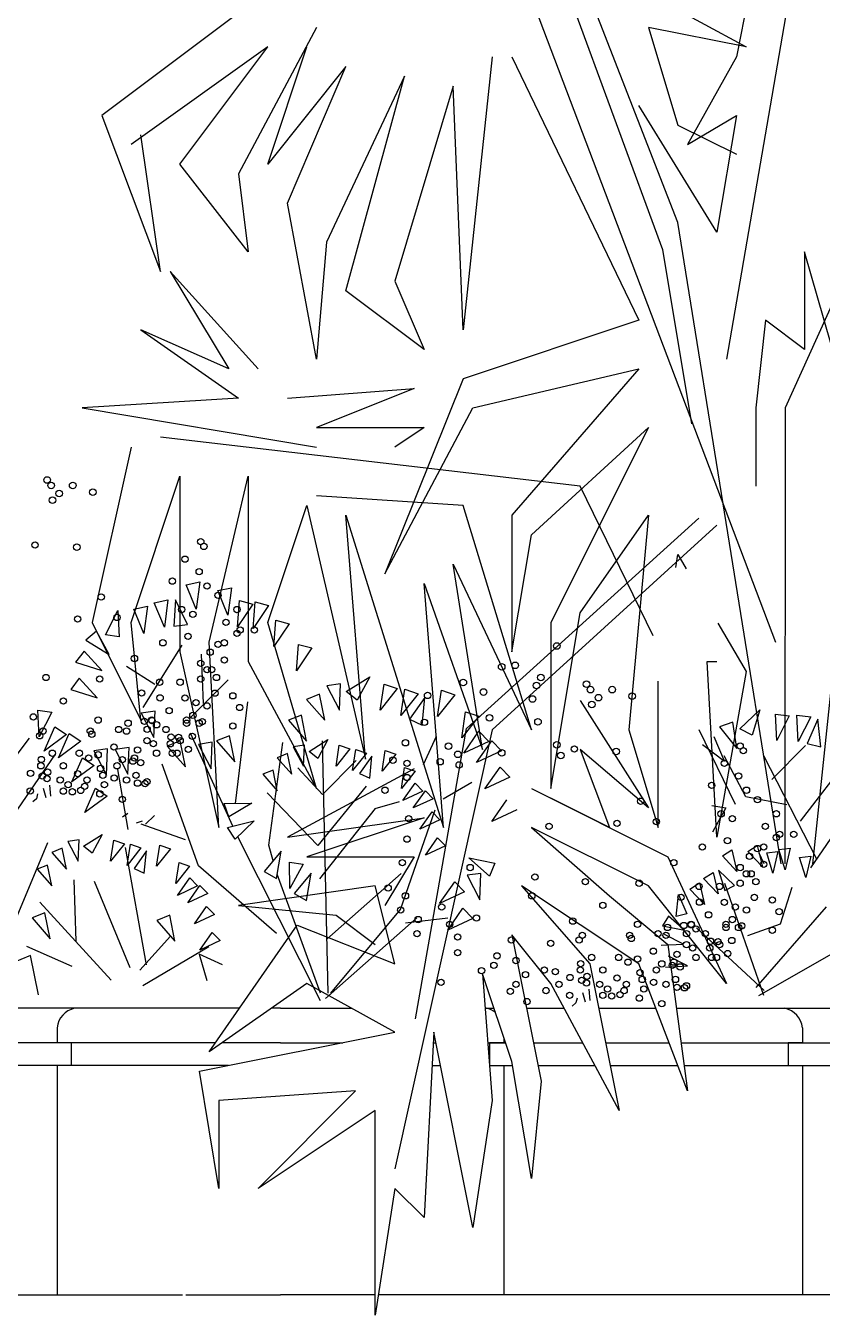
# Model space of a CAD drawing. Header units: millimetres. Extents: x 12377 to 30673, y 89761 to 101952.
# Drawn here: x 19468 to 19885, y 91058 to 91733 of the extents above; entities that cross this region are included whole.
import ezdxf

# ---------------------------------------------------------------- set-up
doc = ezdxf.new("R2010")
doc.units = ezdxf.units.MM

# ---------------------------------------------------------------- blocks, each defined once
blk = doc.blocks.new('A$C76034A20')
for p, q in [((1660, 1677.6), (1515.1, 834.5)), ((1472.5, 953.8), (1310.6, 1371)), ((1300.7, 1361), (1459.2, 930.2)), ((1549.2, 1226.3), (1523.7, 1098.5)), ((1762.3, 1226.3), (1566.3, 792)), ((1140.2, 1175.2), (969.8, 1047.4)), ((1344.7, 1149.6), (1557.8, 587.6)), ((1438.5, 1158.1), (1532.2, 1107.1)), ((1157.2, 1124.1), (1089.1, 996.3)), ((1532.2, 1107.1), (1447, 1124.1)), ((1447, 1124.1), (1472.5, 1038.9)), ((1114.6, 1107.1), (995.3, 1021.9)), ((1037.9, 1004.9), (1114.6, 1107.1)), ((1114.6, 1004.9), (1148.7, 1107.1)), ((1310.6, 1098.5), (1285.1, 860.1)), ((1327.7, 1098.5), (1438.5, 868.6)), ((1523.7, 1098.5), (1481.1, 1021.9)), ((1182.8, 1090), (1114.6, 1004.9)), ((1131.7, 970.8), (1182.8, 1090)), ((1233.9, 1081.5), (1165.8, 936.7)), ((1182.8, 894.2), (1233.9, 1081.5)), ((1276.5, 1073), (1225.4, 902.7)), ((1285.1, 860.1), (1276.5, 1073)), ((969.8, 1047.4), (1020.9, 911.2)), ((1506.6, 945.3), (1438.5, 1056)), ((1481.1, 1021.9), (1523.7, 1047.4)), ((1523.7, 1047.4), (1506.6, 945.3)), ((1472.5, 1038.9), (1523.7, 1013.4)), ((1020.9, 911.2), (1003.9, 1030.4)), ((1097.6, 928.2), (1037.9, 1004.9)), ((1089.1, 996.3), (1097.6, 928.2)), ((1157.2, 834.5), (1131.7, 970.8)), ((1562.7, 394), (1472.5, 953.8)), ((1165.8, 936.7), (1157.2, 834.5)), ((1459.2, 930.2), (1484.6, 778.2)), ((1583.3, 928.2), (1583.3, 843.1)), ((1617.4, 809), (1583.3, 928.2)), ((1029.4, 911.2), (1080.6, 826)), ((1106.1, 826), (1029.4, 911.2)), ((1225.4, 902.7), (1251, 843.1)), ((1251, 843.1), (1182.8, 894.2)), ((1438.5, 868.6), (1285.1, 817.5)), ((1549.2, 868.6), (1540.7, 792)), ((1583.3, 843.1), (1549.2, 868.6)), ((1003.9, 860.1), (1089.1, 800.5)), ((1080.6, 826), (1003.9, 860.1)), ((1293.6, 792), (1438.5, 826)), ((1438.5, 826), (1327.7, 698.3)), ((1285.1, 817.5), (1216.9, 647.2)), ((1089.1, 800.5), (952.7, 792)), ((1131.7, 800.5), (1242.5, 809)), ((1242.5, 809), (1157.2, 774.9)), ((952.7, 792), (1157.2, 757.9)), ((1216.9, 647.2), (1293.6, 792)), ((1540.7, 792), (1540.7, 723.8)), ((1566.3, 792), (1566, 394)), ((1387.3, 723.8), (1020.9, 766.4)), ((1157.2, 774.9), (1251, 774.9)), ((1251, 774.9), (1225.4, 757.9)), ((1344.7, 681.3), (1447, 774.9)), ((1447, 774.9), (1361.8, 604.6)), ((995.3, 757.9), (961.3, 604.6)), ((995.3, 604.6), (1037.9, 732.4)), ((1037.9, 732.4), (1037.9, 579.1)), ((1063.5, 587.6), (1097.6, 732.4)), ((1097.6, 732.4), (1097.6, 570.6)), ((1590.3, 394), (1625.9, 732.4)), ((1451, 593.2), (1387.3, 723.8)), ((1285.1, 706.8), (1157.2, 715.3)), ((1114.6, 604.6), (1148.7, 706.8)), ((1148.7, 706.8), (1199.9, 485.4)), ((1182.8, 698.3), (1268, 425.8)), ((1199.9, 485.4), (1182.8, 698.3)), ((1344.7, 511), (1285.1, 706.8)), ((1327.7, 698.3), (1327.7, 579.1)), ((1387.3, 613.1), (1447, 698.3)), ((1447, 698.3), (1429.9, 511)), ((1288, 512.1), (1490.9, 695.8)), ((1506.6, 689.8), (1310.6, 511)), ((1327.7, 579.1), (1344.7, 681.3)), ((1470.8, 652.7), (1472.5, 664.2)), ((1472.5, 664.2), (1479.9, 651.6)), ((1276.5, 655.7), (1344.7, 511)), ((1302.1, 493.9), (1276.5, 655.7)), ((1043.4, 637.6), (1055.3, 640.2)), ((1052.2, 616.3), (1043.4, 637.6)), ((1055.3, 640.2), (1052.2, 616.3)), ((1071, 632.5), (1082.9, 635)), ((1079.8, 611.1), (1071, 632.5)), ((1082.9, 635), (1079.8, 611.1)), ((1251, 638.7), (1302.1, 493.9)), ((1268, 425.8), (1251, 638.7)), ((1015.5, 621.9), (1027.4, 624.4)), ((1024.4, 600.5), (1015.5, 621.9)), ((1027.4, 624.4), (1024.4, 600.5)), ((1034, 624.6), (1032.5, 601.6)), ((1044.6, 603), (1034, 624.6)), ((1088.1, 600.8), (1089.8, 623.9)), ((1101.6, 620.8), (1088.1, 600.8)), ((1089.8, 623.9), (1101.6, 620.8)), ((1101.9, 599.6), (1103.5, 622.7)), ((1115.3, 619.6), (1101.9, 599.6)), ((1103.5, 622.7), (1115.3, 619.6)), ((972.8, 593.8), (983.7, 615.3)), ((983.7, 615.3), (984.9, 592.2)), ((997.6, 616.4), (1009.6, 618.9)), ((1006.5, 595), (997.6, 616.4)), ((1009.6, 618.9), (1006.5, 595)), ((1361.8, 459.9), (1387.3, 613.1)), ((965.1, 597), (955.7, 589.3)), ((961.3, 604.6), (1003.9, 519.5)), ((976.2, 576.7), (965.1, 597)), ((1003.9, 519.5), (995.3, 604.6)), ((1032.5, 601.6), (1044.6, 603)), ((1157.2, 459.9), (1114.6, 604.6)), ((1119.9, 583.7), (1121.5, 606.7)), ((1133.3, 603.6), (1119.9, 583.7)), ((1121.5, 606.7), (1133.3, 603.6)), ((1361.8, 604.6), (1361.8, 459.9)), ((1507.6, 604.2), (1532.2, 562)), ((955.7, 589.3), (976.2, 576.7)), ((984.9, 592.2), (972.8, 593.8)), ((1072, 425.8), (1063.5, 587.6)), ((1139.8, 562.5), (1141.4, 585.6)), ((1141.4, 585.6), (1153.2, 582.5)), ((954.2, 579.8), (946.8, 570)), ((969.8, 562.7), (954.2, 579.8)), ((1005.9, 530.5), (1039.9, 585)), ((1037.9, 579.1), (1072, 425.8)), ((1058.4, 534.1), (1056.6, 577)), ((1153.2, 582.5), (1139.8, 562.5)), ((946.8, 570), (969.8, 562.7)), ((991.3, 566.5), (1016.1, 550.9)), ((1097.6, 570.6), (1157.2, 459.9)), ((1498.1, 570.6), (1506.6, 570.6)), ((1506.6, 417.3), (1498.1, 570.6)), ((950, 556), (942.6, 546.3)), ((965.6, 539), (950, 556)), ((1046.1, 520.7), (1080.1, 554.7)), ((1183.1, 544.4), (1203.6, 557.2)), ((1203.6, 557.2), (1192.7, 536.8)), ((1455.5, 425.8), (1455.5, 553.5)), ((1532.2, 562), (1506.6, 417.3)), ((942.6, 546.3), (965.6, 539)), ((1159.8, 542.1), (1148.5, 537.5)), ((1164.4, 519.3), (1159.8, 542.1)), ((1178.2, 551.2), (1166.1, 549.5)), ((1166.1, 549.5), (1177.2, 528.1)), ((1177.2, 528.1), (1178.2, 551.2)), ((1192.7, 536.8), (1183.1, 544.4)), ((1212.6, 528.1), (1216.1, 551)), ((1227.7, 547), (1212.6, 528.1)), ((1216.1, 551), (1227.7, 547)), ((1230.8, 523.5), (1234.3, 546.4)), ((1245.8, 542.4), (1230.8, 523.5)), ((1234.3, 546.4), (1245.8, 542.4)), ((1262.9, 522.6), (1266.3, 545.5)), ((1277.9, 541.5), (1262.9, 522.6)), ((1266.3, 545.5), (1277.9, 541.5)), ((1086.4, 446.8), (1097.2, 535.4)), ((1148.5, 537.5), (1164.4, 519.3)), ((1251.6, 539.2), (1238.3, 520.2)), ((1249.4, 515.1), (1251.6, 539.2)), ((1387.3, 536.5), (1447, 442.8)), ((913.9, 528.2), (926, 526.5)), ((915, 505), (913.9, 528.2)), ((926, 526.5), (915, 505)), ((1016.2, 527.3), (1004.1, 525.6)), ((1004.1, 525.6), (1015.2, 504.2)), ((1015.2, 504.2), (1016.2, 527.3)), ((1143.9, 523.9), (1132.6, 519.3)), ((1132.6, 519.3), (1148.5, 501.2)), ((1148.5, 501.2), (1143.9, 523.9)), ((1238.3, 520.2), (1249.4, 515.1)), ((1283.9, 503.9), (1287.3, 526.8)), ((1298.9, 522.8), (1283.9, 503.9)), ((1287.3, 526.8), (1298.9, 522.8)), ((1526.7, 511.9), (1544.2, 528.5)), ((1544.2, 528.5), (1537.6, 506.3)), ((1558.9, 501.7), (1557.8, 524.8)), ((1557.8, 524.8), (1569.9, 523.1)), ((1569.9, 523.1), (1558.9, 501.7)), ((1576.5, 523.9), (1588.6, 522.3)), ((1577.6, 500.8), (1576.5, 523.9)), ((1588.6, 522.3), (1577.6, 500.8)), ((1594.9, 520.2), (1585.6, 499)), ((1597.5, 496.2), (1594.9, 520.2)), ((919.3, 492.5), (928.7, 513.7)), ((938.8, 506.8), (919.3, 492.5)), ((928.7, 513.7), (938.8, 506.8)), ((931.9, 486.7), (941.2, 507.9)), ((941.2, 507.9), (951.3, 501)), ((1084.2, 426.9), (1047.2, 508.1)), ((1310.6, 511), (1225.4, 127.7)), ((1243.7, 258.7), (1288, 512.1)), ((1285.7, 490.7), (1299, 509.7)), ((1299, 509.7), (1307.6, 500.9)), ((1429.9, 511), (1455.5, 425.8)), ((1522.9, 445.8), (1491.1, 511)), ((1520.5, 517.6), (1509, 513.5)), ((1509, 513.5), (1524.1, 494.7)), ((1524.1, 494.7), (1520.5, 517.6)), ((1537.6, 506.3), (1526.7, 511.9)), ((861.1, 444.5), (906.5, 503.6)), ((951.3, 501), (931.9, 486.7)), ((993.5, 495.5), (981.4, 493.8)), ((992.5, 472.4), (993.5, 495.5)), ((1038.2, 501.3), (1026.8, 496.7)), ((1026.8, 496.7), (1042.7, 478.6)), ((1042.7, 478.6), (1038.2, 501.3)), ((1066.1, 500.1), (1054, 498.3)), ((1054, 498.3), (1065.1, 476.9)), ((1065.1, 476.9), (1066.1, 500.1)), ((1081.3, 505.8), (1069.9, 501.3)), ((1069.9, 501.3), (1085.8, 483.1)), ((1085.8, 483.1), (1081.3, 505.8)), ((1115.4, 410.4), (1127.7, 500)), ((1146.6, 497.7), (1136.9, 496.3)), ((1136.9, 496.3), (1145.8, 479.2)), ((1145.8, 479.2), (1146.6, 497.7)), ((1150.6, 492.2), (1166.9, 502.5)), ((1166.9, 502.5), (1158.2, 486.1)), ((1167.4, 281.1), (1162.4, 501.5)), ((1174.2, 479.2), (1177, 497.5)), ((1177, 497.5), (1186.2, 494.3)), ((1261.6, 505.3), (1250.2, 480.5)), ((1307.6, 500.9), (1285.7, 490.7)), ((1296.8, 482.6), (1310.2, 501.5)), ((1310.2, 501.5), (1318.7, 492.8)), ((1494.1, 498.3), (1513.3, 483.6)), ((1513.3, 483.6), (1504.3, 505)), ((1554.6, 467.7), (1584.1, 497.2)), ((1585.6, 499), (1597.5, 496.2)), ((870.2, 403.6), (929.2, 489.9)), ((943.4, 465.6), (952.8, 486.7)), ((952.8, 486.7), (962.9, 479.8)), ((974.8, 494.5), (962.7, 492.8)), ((962.7, 492.8), (973.8, 471.4)), ((973.8, 471.4), (974.8, 494.5)), ((981.4, 493.8), (992.5, 472.4)), ((1131.9, 490.4), (1122.9, 486.7)), ((1122.9, 486.7), (1135.6, 472.2)), ((1135.6, 472.2), (1131.9, 490.4)), ((1158.2, 486.1), (1150.6, 492.2)), ((1162.4, 454.6), (1191.9, 484.1)), ((1186.2, 494.3), (1174.2, 479.2)), ((1188.7, 475.5), (1191.5, 493.9)), ((1200.7, 490.7), (1188.7, 475.5)), ((1191.5, 493.9), (1200.7, 490.7)), ((1205.4, 488.1), (1194.7, 472.9)), ((1203.6, 468.8), (1205.4, 488.1)), ((1214.4, 474.8), (1217.1, 493.1)), ((1226.4, 489.9), (1214.4, 474.8)), ((1217.1, 493.1), (1226.4, 489.9)), ((1318.7, 492.8), (1296.8, 482.6)), ((1387.3, 493.9), (1412.9, 425.8)), ((1447, 442.8), (1387.3, 493.9)), ((1531.9, 452.4), (1513, 488.4)), ((1593.9, 398.1), (1547.8, 488.2)), ((1579.6, 431.4), (1625, 490.4)), ((962.9, 479.8), (943.4, 465.6)), ((992.8, 424.1), (983.7, 476.3)), ((1054.1, 392.3), (1022.3, 480.9)), ((1119.2, 475.8), (1110.2, 472.2)), ((1122.9, 457.7), (1119.2, 475.8)), ((1242.5, 476.9), (1131.7, 417.3)), ((1162.4, 454.6), (1140.9, 477.7)), ((1194.7, 472.9), (1203.6, 468.8)), ((1231.2, 459.8), (1233.9, 478.1)), ((1243.2, 474.9), (1231.2, 459.8)), ((1233.9, 478.1), (1243.2, 474.9)), ((1304, 459.5), (1317.4, 478.5)), ((1317.4, 478.5), (1325.9, 469.7)), ((1588.7, 390.5), (1647.7, 476.8)), ((923.9, 462.7), (925, 453.1)), ((1110.2, 472.2), (1122.9, 457.7)), ((1200.5, 461.8), (1158.2, 409.9)), ((1232.6, 449.3), (1243.3, 464.4)), ((1243.3, 464.4), (1250.1, 457.4)), ((1292.6, 464.9), (1267.8, 450.4)), ((1325.9, 469.7), (1304, 459.5)), ((912.6, 450.9), (909.4, 448.2)), ((913.7, 455.2), (912.6, 450.9)), ((918.5, 460.1), (920.7, 452)), ((955, 438.9), (964.3, 460)), ((974.4, 453.1), (955, 438.9)), ((964.3, 460), (974.4, 453.1)), ((1158.2, 409.9), (1114, 455.9)), ((1250.1, 457.4), (1232.6, 449.3)), ((1241.6, 442.8), (1252.2, 457.9)), ((1259.1, 450.9), (1241.6, 442.8)), ((1252.2, 457.9), (1259.1, 450.9)), ((1344.7, 459.9), (1464, 400.2)), ((1412.9, 425.8), (1361.8, 451.3)), ((1567.8, 445.6), (1531.9, 452.4)), ((1076.6, 446.8), (1100.8, 446.9)), ((1080.7, 435.2), (1076.6, 446.8)), ((1100.8, 446.9), (1080.7, 435.2)), ((1208.4, 442.2), (1159.9, 381)), ((1208.4, 442.2), (1229.5, 448.3)), ((1230.5, 354.1), (1260.7, 441.3)), ((1247.3, 424.3), (1258, 439.5)), ((1258, 439.5), (1264.8, 432.5)), ((1310.1, 431.1), (1323.4, 450)), ((1332, 441.3), (1310.1, 431.1)), ((1502.4, 445), (1514.5, 443)), ((1514.5, 443), (1502.8, 421.8)), ((992.3, 437.9), (987.7, 434.9)), ((1005, 431.2), (999.8, 429.4)), ((1042.7, 415), (1004.1, 428.6)), ((1007.8, 428.7), (1015.7, 436.1)), ((1079.3, 425.7), (1102.7, 431.6)), ((1102.7, 431.6), (1086.1, 415.5)), ((1131.7, 417.3), (1251, 434.3)), ((1251, 434.3), (1148.7, 400.2)), ((1264.8, 432.5), (1247.3, 424.3)), ((953.7, 409.5), (970.1, 419.7)), ((970.1, 419.7), (961.4, 403.4)), ((1086.1, 415.5), (1079.3, 425.7)), ((1160.5, 274.3), (1088.4, 417.7)), ((1252.2, 401.6), (1262.8, 416.7)), ((1262.8, 416.7), (1269.7, 409.8)), ((1344.7, 425.8), (1412.9, 366.2)), ((1447, 374.7), (1344.7, 425.8)), ((888.4, 330.8), (922.5, 412.6)), ((935.1, 407.6), (926, 403.9)), ((938.8, 389.4), (935.1, 407.6)), ((949.8, 414.9), (940.1, 413.5)), ((940.1, 413.5), (949, 396.4)), ((949, 396.4), (949.8, 414.9)), ((961.4, 403.4), (953.7, 409.5)), ((977.4, 396.4), (980.1, 414.7)), ((989.4, 411.5), (977.4, 396.4)), ((980.1, 414.7), (989.4, 411.5)), ((1008.6, 306), (990.5, 408.2)), ((991.9, 392.7), (994.7, 411.1)), ((1003.9, 407.9), (991.9, 392.7)), ((994.7, 411.1), (1003.9, 407.9)), ((1008.6, 405.3), (997.9, 390.1)), ((1006.8, 386), (1008.6, 405.3)), ((1017.6, 392), (1020.3, 410.3)), ((1029.6, 407.1), (1017.6, 392)), ((1020.3, 410.3), (1029.6, 407.1)), ((1119.3, 396.7), (1115.4, 410.4)), ((1269.7, 409.8), (1252.2, 401.6)), ((1511.5, 400.9), (1519.8, 406.2)), ((1519.8, 406.2), (1524.2, 387.4)), ((1533.7, 404.8), (1541.9, 410)), ((1541.9, 410), (1546.4, 391.3)), ((1560.9, 406.6), (1570.6, 407.7)), ((1566.2, 388.9), (1560.9, 406.6)), ((1570.6, 407.7), (1566.2, 388.9)), ((926, 403.9), (938.8, 389.4)), ((1034.4, 377), (1037.1, 395.3)), ((1037.1, 395.3), (1046.4, 392.1)), ((1126.3, 405), (1111.4, 387.2)), ((1122.1, 381.2), (1126.3, 405)), ((1133.6, 395.6), (1145.6, 393.6)), ((1133.9, 372.4), (1133.6, 395.6)), ((1148.7, 400.2), (1242.5, 400.2)), ((1242.5, 400.2), (1216.9, 357.7)), ((1290, 399.2), (1312.8, 394.7)), ((1308.2, 383.3), (1290, 399.2)), ((1312.8, 394.7), (1308.2, 383.3)), ((1464, 400.2), (1515.1, 289.5)), ((1524.2, 387.4), (1511.5, 400.9)), ((1546.4, 391.3), (1533.7, 404.8)), ((1548.1, 394), (1543.6, 403.3)), ((1550.2, 403.6), (1560, 404.7)), ((1555.5, 385.9), (1550.2, 403.6)), ((1560, 404.7), (1555.5, 385.9)), ((1578.9, 399.7), (1588.6, 400.7)), ((1584.2, 382), (1578.9, 399.7)), ((1588.6, 400.7), (1584.2, 382)), ((922.4, 393), (913.3, 389.4)), ((913.3, 389.4), (926, 374.9)), ((926, 374.9), (922.4, 393)), ((997.9, 390.1), (1006.8, 386)), ((1046.4, 392.1), (1034.4, 377)), ((1122.2, 333.2), (1054.1, 392.3)), ((1111.4, 387.2), (1122.1, 381.2)), ((1160.5, 281.1), (1122.7, 385)), ((1145.6, 393.6), (1133.9, 372.4)), ((1152.5, 385.8), (1137.6, 368)), ((1148.3, 362), (1152.5, 385.8)), ((1166.3, 328.4), (1231.1, 385.5)), ((1300.7, 385.7), (1288.6, 384)), ((1288.6, 384), (1299.7, 362.6)), ((1299.7, 362.6), (1300.7, 385.7)), ((1495.1, 381.2), (1503.3, 386.5)), ((1503.3, 386.5), (1507.7, 367.7)), ((1508.2, 388.5), (1513.5, 370.7)), ((1522.2, 375.2), (1508.2, 388.5)), ((947.3, 326.4), (945.7, 380.2)), ((994.6, 303.1), (963.2, 378.6)), ((1035.8, 366.5), (1046.5, 381.7)), ((1053.3, 374.7), (1035.8, 366.5)), ((1044.7, 360), (1055.4, 375.2)), ((1046.5, 381.7), (1053.3, 374.7)), ((1055.4, 375.2), (1062.2, 368.2)), ((1208.4, 374.7), (1089.1, 357.7)), ((1225.4, 306.6), (1208.4, 374.7)), ((1264.5, 359.3), (1277.8, 378.2)), ((1277.8, 378.2), (1286.4, 369.5)), ((1336.2, 374.7), (1395.8, 306.6)), ((1438.5, 306.6), (1336.2, 374.7)), ((1515.1, 289.5), (1447, 374.7)), ((1483.2, 372), (1491.4, 377.3)), ((1495.9, 358.5), (1483.2, 372)), ((1491.4, 377.3), (1495.9, 358.5)), ((1507.7, 367.7), (1495.1, 381.2)), ((1513.5, 370.7), (1522.2, 375.2)), ((1547.8, 279.2), (1513.7, 376.9)), ((1562.3, 341.6), (1572.4, 373.7)), ((977.8, 292.4), (915.6, 360.5)), ((1062.2, 368.2), (1044.7, 360)), ((1137.6, 368), (1148.3, 362)), ((1286.4, 369.5), (1264.5, 359.3)), ((1412.9, 366.2), (1464, 323.6)), ((1471, 348.1), (1473.1, 367.3)), ((1473.1, 367.3), (1480.5, 350.3)), ((920.1, 351.4), (908.8, 346.8)), ((924.6, 328.7), (920.1, 351.4)), ((1029.1, 349.1), (1017.7, 344.6)), ((1033.6, 326.4), (1029.1, 349.1)), ((1050.5, 341.6), (1061.2, 356.7)), ((1068, 349.7), (1050.5, 341.6)), ((1061.2, 356.7), (1068, 349.7)), ((1089.1, 357.7), (1174.3, 349.2)), ((1169.6, 281.1), (1230.5, 354.1)), ((1174.3, 349.2), (1208.4, 323.6)), ((1271.7, 336.2), (1285, 355.2)), ((1285, 355.2), (1293.6, 346.4)), ((1480.5, 350.3), (1471, 348.1)), ((1541, 286), (1602.3, 356.4)), ((908.8, 346.8), (924.6, 328.7)), ((1017.7, 344.6), (1033.6, 326.4)), ((1063.5, 229.9), (1140.2, 340.6)), ((1140.2, 340.6), (1225.4, 306.6)), ((1165.1, 276.5), (1244.8, 346.8)), ((1271.9, 346.7), (1234.9, 342.3)), ((1293.6, 346.4), (1271.7, 336.2)), ((1464.3, 348.3), (1459.3, 339.9)), ((1459.3, 339.9), (1478.3, 336.2)), ((1478.3, 336.2), (1464.3, 348.3)), ((1547.9, 283.6), (1488.9, 338.1)), ((1533.6, 331.5), (1562.3, 341.6)), ((1002.8, 301.3), (1029.7, 330.9)), ((1055.3, 318.8), (1066, 334)), ((1072.9, 327), (1055.3, 318.8)), ((1066, 334), (1072.9, 327)), ((1327.7, 332.1), (1353.2, 204.4)), ((1361.8, 289.5), (1327.7, 332.1)), ((1477.4, 323.9), (1460.9, 332.3)), ((943.7, 304.5), (904.2, 321.9)), ((1005.5, 287.7), (1063.1, 321.9)), ((1458.1, 322.9), (1477.4, 323.9)), ((1464, 323.6), (1481.1, 195.9)), ((1543.4, 279), (1606.9, 315.4)), ((907.6, 313.9), (890.6, 307.1)), ((914.4, 279.8), (907.6, 313.9)), ((1075.1, 306), (1054.6, 315.1)), ((1054.6, 315.1), (1061.4, 292.3)), ((1395.8, 306.6), (1421.4, 178.8)), ((1481.1, 195.9), (1438.5, 306.6)), ((1461.7, 303.9), (1481, 304.9)), ((1481, 304.9), (1464.5, 313.3)), ((1302.1, 298.1), (1310.6, 187.3)), ((1327.7, 221.4), (1302.1, 298.1)), ((1148.7, 289.5), (1063.5, 229.9)), ((1225.4, 247), (1148.7, 289.5)), ((1421.4, 178.8), (1361.8, 289.5)), ((1389.4, 281.8), (1391.6, 273.7)), ((1394.8, 284.5), (1395.9, 274.8)), ((1383.5, 272.6), (1380.3, 269.9)), ((1384.6, 276.9), (1383.5, 272.6)), ((1089.8, 267.9), (207, 267.9)), ((1125.7, 267.9), (1117.8, 267.9)), ((1125.7, 267.9), (1187.6, 267.9)), ((1304.4, 267.9), (1312.2, 267.9)), ((1340.5, 267.9), (1373.4, 267.9)), ((1403.6, 267.9), (1453.3, 267.9)), ((1471.4, 267.9), (2044.4, 267.9)), ((1556.3, 267.9), (1566.1, 267.9)), ((930.6, 251), (930.6, 237.9)), ((1581.3, 251), (1581.3, 237.9)), ((1069.1, 237.9), (191.7, 237.9)), ((943.1, 237.9), (943.1, 217.9)), ((1055, 212.9), (1225.4, 247)), ((1125.7, 237.9), (1074.9, 237.9)), ((1125.7, 237.9), (1180.2, 237.9)), ((1259.5, 247), (1251, 85.2)), ((1259, 237.9), (1261.3, 237.9)), ((1293.6, 76.6), (1259.5, 247)), ((1306.7, 237.9), (1322.2, 237.9)), ((1320.7, 237.9), (1308.2, 237.9)), ((1308.2, 237.9), (1308.2, 217.9)), ((1320.7, 242.2), (1320.7, 237.9)), ((1346.5, 237.9), (1389.6, 237.9)), ((1409.6, 237.9), (1464.9, 237.9)), ((1475.4, 237.9), (2059.6, 237.9)), ((1581.3, 237.9), (1568.8, 237.9)), ((1568.8, 237.9), (1568.8, 217.9)), ((1080.2, 217.9), (191.7, 217.9)), ((930.6, 217.9), (930.6, 17.9)), ((1258, 217.9), (1265.3, 217.9)), ((1308.2, 217.9), (1328.3, 217.9)), ((1308.2, 217.9), (1320.7, 217.9)), ((1320.7, 217.9), (1320.7, 17.9)), ((1344.7, 119.2), (1327.7, 221.4)), ((1350.5, 217.9), (1400.3, 217.9)), ((1413.6, 217.9), (1472.6, 217.9)), ((1478.1, 217.9), (2059.6, 217.9)), ((1568.8, 217.9), (1581.3, 217.9)), ((1581.3, 217.9), (1581.3, 17.9)), ((1072, 110.7), (1055, 212.9)), ((1353.2, 204.4), (1344.7, 119.2)), ((1191.3, 195.9), (1072, 187.3)), ((1106.1, 110.7), (1191.3, 195.9)), ((1072, 187.3), (1072, 110.7)), ((1310.6, 187.3), (1293.6, 76.6)), ((1208.4, 178.8), (1106.1, 110.7)), ((1208.4, 0), (1208.4, 178.8)), ((1225.4, 110.7), (1208.4, 0)), ((1251, 85.2), (1225.4, 110.7)), ((191.7, 17.9), (1040.2, 17.9)), ((1043, 17.9), (1125.7, 17.9)), ((1208.4, 17.9), (1125.7, 17.9)), ((2059.6, 17.9), (1211.1, 17.9))]:
    blk.add_line(p, q)
for centre, radius in [((921.9, 729.1), 2.88), ((925.5, 724.4), 2.88), ((944.3, 724.4), 2.88), ((961.9, 718.5), 2.88), ((926.6, 711.5), 2.88), ((932.5, 717.4), 2.88), ((1056.1, 675.2), 2.75), ((911.4, 672.4), 2.75), ((947.8, 670.4), 2.88), ((1058.8, 671.1), 2.75), ((1042.3, 660), 2.75), ((1031.3, 640.8), 2.75), ((1054.7, 649), 2.75), ((1061.6, 636.6), 2.75), ((1071.2, 628.4), 2.75), ((969.2, 627), 2.75), ((948.6, 607.7), 2.75), ((983, 609.1), 2.75), ((1039.5, 616), 2.75), ((1049.2, 611.8), 2.75), ((1087.7, 616), 2.75), ((1078.1, 604.9), 2.75), ((1087.7, 595.3), 2.75), ((1090.5, 598.1), 2.75), ((1102.9, 598.1), 2.75), ((1023, 587), 2.75), ((1045, 592.6), 2.75), ((1071.2, 585.7), 2.75), ((1076.7, 587), 2.75), ((1366.9, 584.2), 2.88), ((998.2, 573.3), 2.75), ((1064.3, 578.8), 2.75), ((1076.7, 571.9), 2.75), ((1056.1, 569.1), 2.75), ((1061.6, 563.6), 2.75), ((1065.7, 563.6), 2.75), ((1318.8, 566.1), 2.88), ((1330.5, 567.3), 2.88), ((921, 556.7), 2.75), ((967.9, 555.4), 2.75), ((1020.2, 552.6), 2.75), ((1038.1, 552.6), 2.75), ((1056.1, 555.4), 2.75), ((1069.8, 556.7), 2.75), ((1285.3, 552.3), 2.88), ((1349.3, 549.7), 2.88), ((1352.9, 556.7), 2.88), ((1392.8, 550.8), 2.88), ((1004.5, 543.1), 2.75), ((1020.6, 538.9), 2.75), ((1042.3, 538.8), 2.75), ((1068.5, 543), 2.75), ((1084.1, 540.7), 2.75), ((1254.1, 541), 2.75), ((1303, 544), 2.88), ((1345.8, 537.9), 2.88), ((1396.4, 546.1), 2.88), ((1403.4, 539.1), 2.88), ((1415.2, 546.1), 2.88), ((1432.8, 540.3), 2.88), ((936.2, 536.1), 2.75), ((1028.5, 527.8), 2.75), ((1051.9, 534.7), 2.75), ((1061.6, 531.9), 2.75), ((1090.1, 530.5), 2.75), ((1397.5, 533.2), 2.88), ((910, 522.3), 2.75), ((966.5, 519.5), 2.75), ((992.7, 516.8), 2.75), ((1006.9, 518.5), 2.75), ((1013.3, 519.5), 2.75), ((1013.5, 519.1), 2.75), ((1017.5, 515.4), 2.75), ((1043.7, 519.5), 2.75), ((1043.7, 516.8), 2.75), ((1049.2, 523.7), 2.75), ((1054.7, 516.8), 2.75), ((1057.4, 518.2), 2.75), ((1251.4, 517.6), 2.75), ((1308.2, 521.5), 2.88), ((1350.5, 517.9), 2.88), ((915.5, 505.8), 2.75), ((918.3, 509.9), 2.75), ((959.6, 509.9), 2.75), ((961, 507.2), 2.75), ((984.4, 511.3), 2.75), ((991.3, 509.9), 2.75), ((1009.3, 511.4), 2.75), ((1025.7, 511.3), 2.75), ((1030.2, 504.8), 2.75), ((1036.8, 504.4), 2.75), ((1048.8, 505.4), 2.75), ((1084.1, 514.3), 2.75), ((980.3, 496.1), 2.75), ((1000.9, 493.4), 2.75), ((1009.2, 501.6), 2.75), ((1014.7, 498.9), 2.75), ((1029.6, 498.8), 2.75), ((1038.1, 501.6), 2.75), ((1045.2, 494), 2.75), ((1234.8, 499.7), 2.75), ((1272.3, 496.7), 2.88), ((1367, 498), 2.88), ((1382.3, 494.2), 2.75), ((1527, 496.9), 2.75), ((1529.7, 492.8), 2.75), ((916.9, 485.1), 2.75), ((926.5, 490.6), 2.75), ((950, 490.6), 2.75), ((958.2, 486.5), 2.75), ((966.5, 489.2), 2.75), ((987.7, 485), 2.75), ((996.8, 483.7), 2.75), ((998.2, 486.5), 2.75), ((1003.7, 482.4), 2.75), ((1017.5, 490.6), 2.75), ((1031.3, 490.6), 2.75), ((1035.4, 490.6), 2.75), ((1223.8, 484.5), 2.75), ((1236.2, 481.8), 2.75), ((1265.1, 483.1), 2.75), ((1280.6, 489.6), 2.88), ((1318.8, 490.9), 2.88), ((1370.5, 488.6), 2.88), ((1418.7, 492.1), 2.88), ((1513.2, 481.8), 2.75), ((907.5, 473.1), 2.75), ((916.5, 479.6), 2.75), ((917.7, 470.7), 2.75), ((922.4, 474.1), 2.75), ((936.2, 479.6), 2.75), ((948.6, 472.7), 2.75), ((968.6, 477.3), 2.75), ((970.6, 471.3), 2.75), ((983, 479.6), 2.75), ((999.6, 471.3), 2.75), ((1281.7, 480.4), 2.75), ((1525.6, 470.7), 2.75), ((921.9, 468.3), 2.75), ((933.4, 467.2), 2.75), ((940.3, 463.1), 2.75), ((954.8, 461.7), 2.75), ((956.8, 467.2), 2.75), ((972, 463.1), 2.75), ((980.5, 468.9), 2.75), ((991.3, 467.2), 2.75), ((1000.9, 464.5), 2.75), ((1007.5, 464.1), 2.75), ((1009.2, 465.8), 2.75), ((1236.2, 469.4), 2.75), ((1502.1, 462.5), 2.75), ((907.2, 457.6), 2.75), ((936.2, 457.5), 2.75), ((944, 456.9), 2.75), ((951.2, 458.1), 2.75), ((968, 455.1), 2.75), ((987.7, 450.3), 2.75), ((1216.9, 458.3), 2.75), ((1440.1, 448.7), 2.75), ((1532.5, 458.3), 2.75), ((1542.1, 450.1), 2.75), ((1510.4, 437.7), 2.75), ((1558.6, 437.7), 2.75), ((1237.6, 433.5), 2.75), ((1360.2, 426.7), 2.75), ((1419.5, 429.4), 2.75), ((1453.9, 430.8), 2.75), ((1520.1, 433.5), 2.75), ((1549, 426.7), 2.75), ((1236.2, 415.6), 2.75), ((1515.9, 414.3), 2.75), ((1558.6, 417), 2.75), ((1561.4, 419.8), 2.75), ((1573.8, 419.8), 2.75), ((1493.9, 408.8), 2.75), ((1542.1, 407.4), 2.75), ((1547.6, 408.8), 2.75), ((1232.1, 395), 2.75), ((1469.1, 395), 2.75), ((1535.2, 400.5), 2.75), ((1547.6, 393.6), 2.75), ((1291.3, 390.8), 2.75), ((1347.8, 382.6), 2.75), ((1527, 390.8), 2.75), ((1532.5, 385.3), 2.75), ((1536.6, 385.3), 2.75), ((1219.7, 372.9), 2.75), ((1391.9, 378.5), 2.75), ((1438.8, 377.1), 2.75), ((1491.1, 374.3), 2.75), ((1509, 374.3), 2.75), ((1527, 377.1), 2.75), ((1540.7, 378.5), 2.75), ((1234.8, 366.1), 2.75), ((1345.1, 366.1), 2.75), ((1407.1, 357.8), 2.75), ((1475.4, 364.8), 2.75), ((1491.5, 360.6), 2.75), ((1513.2, 360.5), 2.75), ((1539.4, 364.7), 2.75), ((1555, 362.4), 2.75), ((1230.7, 353.7), 2.75), ((1266.5, 356.4), 2.75), ((1296.8, 346.8), 2.75), ((1499.4, 349.5), 2.75), ((1522.8, 356.4), 2.75), ((1532.5, 353.7), 2.75), ((1561, 352.2), 2.75), ((1245.9, 345.4), 2.75), ((1273.4, 341.3), 2.75), ((1380.9, 344), 2.75), ((1437.4, 341.3), 2.75), ((1463.6, 338.5), 2.75), ((1477.8, 340.2), 2.75), ((1484.2, 341.3), 2.75), ((1484.4, 340.8), 2.75), ((1488.4, 337.1), 2.75), ((1514.6, 341.3), 2.75), ((1514.6, 338.5), 2.75), ((1520.1, 345.4), 2.75), ((1525.6, 338.5), 2.75), ((1528.3, 339.9), 2.75), ((1555, 336.1), 2.75), ((1244.9, 333.1), 2.75), ((1280.3, 330.2), 2.75), ((1327.2, 327.5), 2.75), ((1361.6, 324.7), 2.75), ((1386.4, 327.5), 2.75), ((1389.2, 331.6), 2.75), ((1430.5, 331.6), 2.75), ((1431.9, 328.9), 2.75), ((1455.3, 333), 2.75), ((1462.2, 331.6), 2.75), ((1480.2, 333.1), 2.75), ((1496.6, 333), 2.75), ((1501.1, 326.5), 2.75), ((1507.7, 326.1), 2.75), ((1519.7, 327.1), 2.75), ((1280.3, 316.5), 2.75), ((1314.8, 313.7), 2.75), ((1451.2, 317.8), 2.75), ((1471.8, 315.1), 2.75), ((1480.1, 323.4), 2.75), ((1485.6, 320.6), 2.75), ((1500.5, 320.5), 2.75), ((1509, 323.4), 2.75), ((1516.1, 315.7), 2.75), ((1312, 305.4), 2.75), ((1331.3, 309.6), 2.75), ((1356.1, 301.3), 2.75), ((1387.4, 301.4), 2.75), ((1387.8, 306.8), 2.75), ((1397.4, 312.3), 2.75), ((1407.1, 301.3), 2.75), ((1420.9, 312.3), 2.75), ((1429.1, 308.2), 2.75), ((1437.4, 311), 2.75), ((1453.9, 301.3), 2.75), ((1458.6, 306.7), 2.75), ((1467.7, 305.4), 2.75), ((1469.1, 308.2), 2.75), ((1474.6, 304.1), 2.75), ((1488.4, 312.3), 2.75), ((1502.1, 312.3), 2.75), ((1506.3, 312.3), 2.75), ((1265.9, 290.6), 2.75), ((1301.2, 300.8), 2.75), ((1339.6, 297.2), 2.75), ((1365.7, 299.9), 2.75), ((1378.4, 294.8), 2.75), ((1388.6, 292.4), 2.75), ((1392.8, 290), 2.75), ((1393.3, 295.8), 2.75), ((1419.5, 294.4), 2.75), ((1439.5, 299), 2.75), ((1441.5, 293.1), 2.75), ((1451.4, 290.6), 2.75), ((1470.5, 293.1), 2.75), ((1326.3, 282.8), 2.75), ((1331.3, 288.9), 2.75), ((1357.5, 283.4), 2.75), ((1368.8, 288.8), 2.75), ((1378.1, 279.3), 2.75), ((1404.3, 288.9), 2.75), ((1407.1, 279.2), 2.75), ((1411.2, 284.8), 2.75), ((1422.1, 279.8), 2.75), ((1425.7, 283.4), 2.75), ((1427.7, 288.9), 2.75), ((1442.9, 284.8), 2.75), ((1462.2, 288.9), 2.75), ((1471.8, 286.2), 2.75), ((1478.4, 285.8), 2.75), ((1480.1, 287.5), 2.75), ((1340.9, 273.8), 2.75), ((1414.9, 278.6), 2.75), ((1438.9, 276.8), 2.75), ((1458.6, 272), 2.75)]:
    blk.add_circle(centre, radius)
for centre, start, end in [((950.2, 248.7), 102.6417, 173.4235), ((1301.2, 248.7), 51.5804, 77.3583), ((1561.8, 248.7), 6.5765, 77.3583)]:
    blk.add_arc(centre, 19.7, start, end)

msp = doc.modelspace()

# ---------------------------------------------------------------- block references
at = {"xscale": 0.6, "yscale": 0.6, "zscale": 0.6}
msp.add_blockref('A$C76034A20', (18925.97, 91057.83), dxfattribs=at)

doc.saveas('drawing.dxf')
